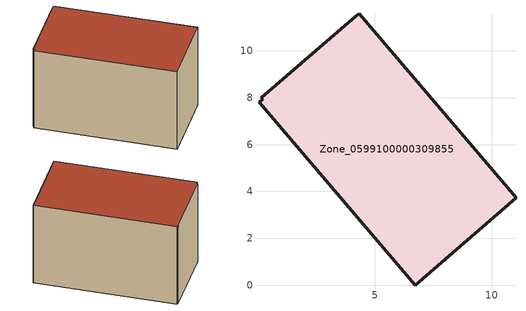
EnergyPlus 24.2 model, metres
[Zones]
Zone_0599100000309855
 floor ground (C_G): 0.05,7.8 0.2,7.93 0.15,7.99 4.17,11.49 4.33,11.58 11.03,3.74 6.73,0 z0
 wall outside (C_F): 0.2,7.93 0.05,7.8 6.73,0 11.03,3.74 4.33,11.58 4.17,11.49 0.15,7.99 0.2,7.93 z0:6.44
 roof outside (C_R): 4.17,11.49 0.15,7.99 0.2,7.93 0.05,7.8 6.73,0 11.03,3.74 4.33,11.58 z6.44
[BUILDING]
Pand.0599100000309855: North Axis=0; Terrain=City; Loads Convergence Tolerance Value=0.04; Temperature Convergence Tolerance Value=0.4; Solar Distribution=FullExterior; Maximum Number of Warmup Days=25; Minimum Number of Warmup Days=1
[Site:Location]
Rotterdam.The.Hague.AP_ZH_NLD Design_Conditions: Latitude=51.96; Longitude=4.45; Time Zone=1; Elevation=-4.5
[SITE:GROUNDTEMPERATURE:BUILDINGSURFACE]
18, 18, 18, 18, 18, 18, 18, 18, 18, 18, 18, 18
[MATERIAL] Thermal Absorptance=0.9; Solar Absorptance=0.7; Visible Absorptance=0.7
Name | Roughness | Thickness | Conductivity | Density | Specific Heat
G.TI.1946 | MediumSmooth | 0.15 | 1 | 540 | 1210
F.TI.1946 | Rough | 0.3 | 0.857143 | 1920 | 840
R.TI.1946 | MediumRough | 0.2 | 0.1 | 1500 | 1000
[CONSTRUCTION]
C_G: G.TI.1946
C_F: F.TI.1946
C_R: R.TI.1946
[ZONE]
Zone_0599100000309855: Type=1; Multiplier=1; Ceiling Height=Autocalculate; Volume=Autocalculate; Floor Area=autocalculate; Part of Total Floor Area=Yes
[ZONEINFILTRATION:DESIGNFLOWRATE]
Infil_Zone_0599100000309855: Zone or ZoneList or Space or SpaceList=Zone_0599100000309855; Schedule=AlwaysOn; Design Flow Rate Calculation Method=Flow/Area; Flow Rate per Floor Area=0.003; Constant Term Coefficient=1; Temperature Term Coefficient=0; Velocity Term Coefficient=0; Velocity Squared Term Coefficient=0
[HVACTEMPLATE:ZONE:IDEALLOADSAIRSYSTEM]
Zone_0599100000309855: Maximum Heating Supply Air Temperature=50; Minimum Cooling Supply Air Temperature=13; Maximum Heating Supply Air Humidity Ratio=0.0156; Minimum Cooling Supply Air Humidity Ratio=0.0077; Heating Limit=NoLimit; Cooling Limit=NoLimit; Dehumidification Control Type=ConstantSensibleHeatRatio; Cooling Sensible Heat Ratio=0.7; Dehumidification Setpoint=60; Humidification Control Type=None; Humidification Setpoint=30; Outdoor Air Method=None; Outdoor Air Flow Rate per Person=0.00944; Outdoor Air Flow Rate per Zone Floor Area=0; Outdoor Air Flow Rate per Zone=0; Demand Controlled Ventilation Type=None; Outdoor Air Economizer Type=NoEconomizer; Heat Recovery Type=None; Sensible Heat Recovery Effectiveness=0.7; Latent Heat Recovery Effectiveness=0.65
[ZONECONTROL:THERMOSTAT]
ThermostatControl_Zone_0599100000309855: Zone or ZoneList=Zone_0599100000309855; Control Type Schedule=DualSetpointControlType; Control 1=Thermostat_Zone_0599100000309855; Temperature Difference Between Cutout And Setpoint=0
[THERMOSTATSETPOINT:DUALSETPOINT]
Thermostat_Zone_0599100000309855: Heating Setpoint Temperature Schedule=HeatingSetpoint_Zone_0599100000309855; Cooling Setpoint Temperature Schedule=CoolingSetpoint_Zone_0599100000309855
[SCHEDULE:COMPACT]
HeatingSetpoint_Zone_0599100000309855: Through: 12/31, For: AllDays, Until: 24:00, 21
CoolingSetpoint_Zone_0599100000309855: Through: 12/31, For: AllDays, Until: 24:00, 24
DualSetpointControlType: Through: 12/31, For: AllDays, Until: 24:00, 4
AlwaysOn: Through: 12/31, For: AllDays, Until: 24:00, 1
